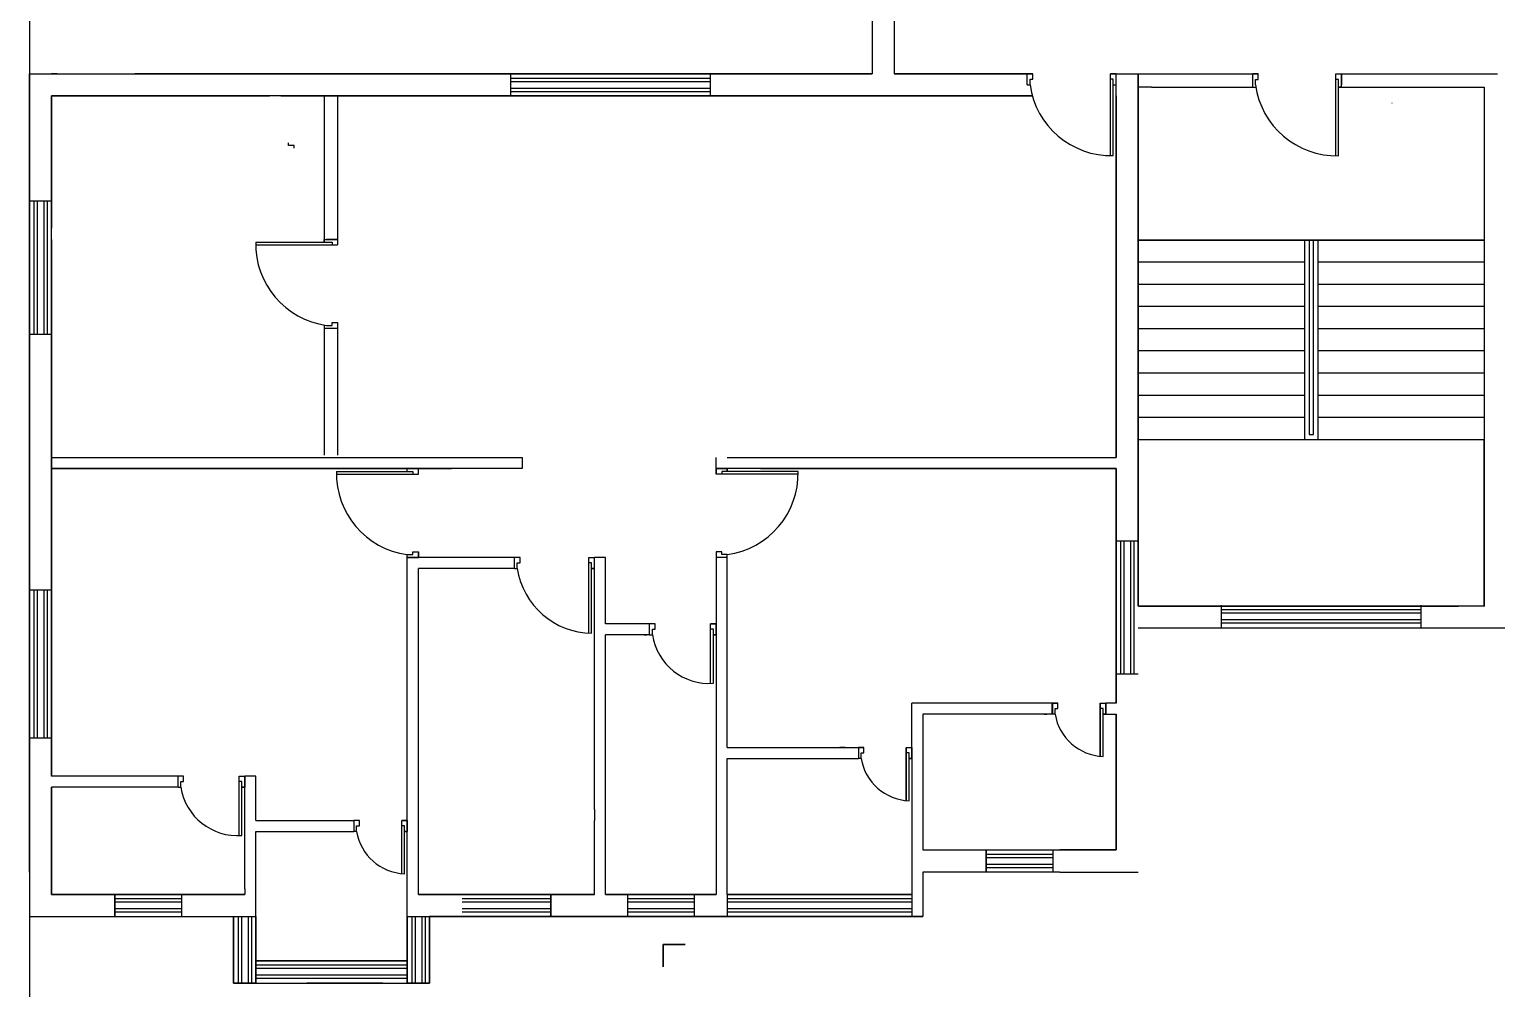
# Model space of a CAD drawing. Header units: inches. Extents: x 7 to 8291, y 3 to 1714.
# Drawn here: x 7 to 669, y 518 to 950 of the extents above; entities that cross this region are included whole.
import ezdxf

# ---------------------------------------------------------------- set-up
doc = ezdxf.new("R2010")
doc.units = ezdxf.units.IN
doc.header["$MEASUREMENT"] = 0
doc.layers.add('doors', color=6, linetype='Continuous')
doc.layers.add('windows', color=40, linetype='Continuous')

msp = doc.modelspace()

# ---------------------------------------------------------------- linework, layer by layer
for p, q in [((7.076, 1074.126), (7.076, 930.126)), ((387.076, 1064.126), (387.076, 930.126)), ((397.076, 1064.126), (397.076, 930.126)), ((7.076, 930.126), (7.076, 570.144)), ((7.076, 930.126), (7.076, 570.144)), ((7.076, 930.126), (7.076, 570.144)), ((19.576, 930.126), (17.076, 930.126)), ((19.576, 930.126), (17.076, 930.126)), ((19.576, 930.126), (17.076, 930.126)), ((19.576, 930.126), (17.076, 930.126)), ((19.576, 930.126), (17.076, 930.126)), ((19.576, 930.126), (17.076, 930.126)), ((19.576, 930.126), (17.076, 930.126)), ((19.576, 930.126), (17.076, 930.126)), ((19.576, 930.126), (17.076, 930.126)), ((19.576, 930.126), (17.076, 930.126)), ((387.076, 930.126), (54.596, 930.126)), ((387.076, 930.126), (54.596, 930.126)), ((387.076, 930.126), (54.596, 930.126)), ((387.076, 930.126), (54.596, 930.126)), ((387.076, 930.126), (54.596, 930.126)), ((397.076, 930.126), (459.556, 930.126)), ((459.556, 930.126), (397.076, 930.126)), ((459.556, 930.126), (397.076, 930.126)), ((397.076, 930.126), (459.556, 930.126)), ((459.556, 930.126), (397.076, 930.126)), ((459.556, 930.126), (397.076, 930.126)), ((397.076, 930.126), (459.556, 930.126)), ((459.556, 930.126), (397.076, 930.126)), ((497.076, 930.126), (494.576, 930.126)), ((497.076, 930.126), (494.576, 930.126)), ((497.076, 930.126), (507.076, 930.126)), ((497.076, 930.126), (507.076, 930.126)), ((497.076, 920.144), (497.076, 930.126)), ((497.076, 930.126), (507.076, 930.126)), ((507.076, 930.126), (507.076, 924.126)), ((507.076, 924.126), (507.076, 930.126)), ((507.076, 930.126), (507.076, 924.126)), ((561.161, 930.086), (561.161, 930.15)), ((596.181, 930.086), (598.681, 930.086)), ((596.181, 930.086), (598.681, 930.086)), ((598.681, 930.086), (598.681, 925.086)), ((598.681, 930.086), (669.076, 930.086)), ((7.076, 920.126), (7.076, 920.144)), ((7.076, 920.126), (7.076, 920.144)), ((17.076, 860.441), (17.076, 920.144)), ((17.076, 744.821), (17.076, 920.126)), ((55.846, 920.126), (17.076, 920.126)), ((115.43, 920.126), (54.8, 920.126)), ((89.076, 920.144), (54.805, 920.144)), ((115.43, 920.126), (55.846, 920.126)), ((120.43, 920.144), (115.43, 920.126)), ((459.347, 920.144), (120.43, 920.144)), ((459.352, 920.126), (120.43, 920.126)), ((140.068, 920.126), (140.068, 855.441)), ((140.068, 920.126), (146.068, 920.126)), ((146.068, 920.126), (146.068, 855.441)), ((146.068, 920.126), (146.068, 855.441)), ((344.125, 920.126), (344.125, 920.144)), ((459.352, 920.126), (344.125, 920.126)), ((374.125, 920.126), (374.125, 920.144)), ((404.125, 920.126), (404.125, 920.144)), ((434.125, 920.126), (434.125, 920.144)), ((497.076, 757.087), (497.076, 920.144)), ((497.076, 757.087), (497.076, 920.144)), ((507.076, 855.126), (507.076, 924.126)), ((507.076, 924.126), (507.076, 810.126)), ((507.076, 924.126), (507.076, 810.126)), ((507.076, 855.126), (507.076, 924.126)), ((507.076, 924.126), (507.076, 810.126)), ((513.076, 924.126), (507.076, 924.126)), ((598.681, 924.078), (597.431, 924.078)), ((507.076, 918.126), (507.076, 810.126)), ((507.076, 855.126), (507.076, 918.126)), ((507.076, 918.126), (507.076, 810.126)), ((663.076, 861.126), (663.076, 855.126)), ((17.076, 757.087), (17.076, 855.441)), ((588.076, 855.126), (582.076, 855.126)), ((582.076, 855.126), (582.076, 765.126)), ((582.076, 855.126), (584.076, 855.126)), ((588.076, 855.126), (582.076, 855.126)), ((582.076, 855.126), (584.076, 855.126)), ((584.076, 855.126), (584.076, 767.427)), ((586.076, 767.427), (586.076, 855.126)), ((663.076, 855.126), (588.076, 855.126)), ((588.076, 855.126), (588.076, 765.126)), ((663.076, 855.126), (588.076, 855.126)), ((582.076, 845.126), (507.076, 845.126)), ((663.076, 845.126), (588.076, 845.126)), ((582.076, 835.126), (507.076, 835.126)), ((663.076, 835.126), (588.076, 835.126)), ((582.076, 825.126), (507.076, 825.126)), ((663.076, 825.126), (588.076, 825.126)), ((140.068, 816.823), (140.068, 758.087)), ((146.068, 817.921), (146.068, 758.087)), ((582.076, 815.126), (507.076, 815.126)), ((663.076, 815.126), (588.076, 815.126)), ((582.076, 805.126), (507.076, 805.126)), ((663.076, 805.126), (588.076, 805.126)), ((582.076, 795.126), (507.076, 795.126)), ((663.076, 795.126), (588.076, 795.126)), ((507.076, 785.126), (582.076, 785.126)), ((588.076, 785.126), (663.076, 785.126)), ((582.076, 775.126), (507.076, 775.126)), ((663.076, 775.126), (588.076, 775.126)), ((663.076, 765.126), (507.076, 765.126)), ((584.076, 767.427), (586.076, 767.427)), ((663.076, 690.126), (663.076, 765.126)), ((17.076, 758.087), (17.076, 752.087)), ((17.076, 757.087), (229.274, 757.087)), ((229.274, 757.087), (229.274, 752.087)), ((229.274, 754.587), (229.274, 754.587)), ((316.771, 752.087), (316.771, 757.087)), ((321.771, 757.087), (497.076, 757.087)), ((17.076, 752.087), (197.381, 752.087)), ((17.076, 613.496), (17.076, 752.087)), ((17.076, 613.496), (17.076, 752.087)), ((177.475, 752.087), (17.076, 752.087)), ((177.475, 752.087), (182.475, 752.087)), ((229.274, 752.087), (182.475, 752.087)), ((316.771, 752.087), (321.771, 752.087)), ((404.984, 752.087), (321.771, 752.087)), ((336.677, 752.087), (497.076, 752.087)), ((409.984, 752.087), (404.984, 752.087)), ((497.076, 752.087), (409.984, 752.087)), ((497.076, 646.41), (497.076, 752.087)), ((182.475, 712.072), (177.475, 712.072)), ((225.843, 712.072), (182.475, 712.072)), ((225.843, 712.072), (182.475, 712.072)), ((225.843, 707.072), (225.843, 712.072)), ((261.863, 682.138), (261.863, 712.072)), ((266.863, 712.072), (261.863, 712.072)), ((266.863, 712.072), (261.863, 712.072)), ((261.863, 707.072), (261.863, 712.072)), ((266.863, 682.138), (266.863, 712.072)), ((266.863, 682.138), (266.863, 712.072)), ((316.771, 712.067), (316.771, 682.138)), ((316.771, 712.067), (316.771, 682.138)), ((321.771, 712.067), (316.771, 712.067)), ((321.771, 626.41), (321.771, 712.067)), ((321.771, 626.41), (321.771, 712.067)), ((225.843, 707.072), (182.475, 707.072)), ((225.843, 707.072), (182.475, 707.072)), ((663.397, 690.126), (507.101, 690.126)), ((507.397, 690.126), (651.397, 690.126)), ((663.397, 690.126), (613.397, 690.126)), ((663.397, 690.126), (613.397, 690.126)), ((261.863, 598.382), (261.863, 682.138)), ((261.863, 598.382), (261.863, 682.138)), ((286.751, 682.138), (266.863, 682.138)), ((286.751, 682.138), (266.863, 682.138)), ((286.77, 682.138), (284.27, 682.138)), ((286.77, 682.138), (284.27, 682.138)), ((286.751, 677.138), (286.751, 682.138)), ((316.771, 677.138), (316.771, 682.138)), ((266.863, 560.144), (266.863, 677.138)), ((286.751, 677.138), (266.863, 677.138)), ((266.863, 560.144), (266.863, 677.138)), ((284.27, 677.138), (285.52, 677.138)), ((284.27, 677.138), (285.52, 677.138)), ((316.771, 677.138), (316.771, 626.41)), ((316.771, 677.138), (316.771, 626.41)), ((634.635, 680.512), (634.635, 680.529)), ((664.635, 680.512), (664.635, 680.529)), ((468.306, 646.41), (404.984, 646.41)), ((404.984, 626.41), (404.984, 646.41)), ((468.306, 646.41), (409.984, 646.41)), ((467.075, 646.41), (464.575, 646.41)), ((468.306, 641.41), (468.306, 646.41)), ((497.076, 646.41), (492.393, 646.41)), ((492.393, 641.41), (492.393, 646.41)), ((409.984, 641.41), (409.984, 580.144)), ((468.306, 641.41), (409.984, 641.41)), ((464.575, 641.41), (465.825, 641.41)), ((492.393, 641.41), (497.076, 641.41)), ((497.076, 580.144), (497.076, 641.41)), ((316.771, 626.41), (316.771, 560.144)), ((321.771, 626.41), (380.897, 626.41)), ((374.982, 626.41), (372.482, 626.41)), ((380.897, 626.41), (380.897, 621.41)), ((404.984, 621.41), (404.984, 626.41)), ((321.771, 560.144), (321.771, 621.41)), ((321.771, 621.41), (380.897, 621.41)), ((372.482, 621.41), (373.732, 621.41)), ((404.984, 621.41), (404.984, 560.144)), ((74.148, 613.496), (17.076, 613.496)), ((74.148, 608.496), (74.148, 613.496)), ((109.168, 613.496), (104.168, 613.496)), ((104.168, 608.496), (104.168, 613.496)), ((109.168, 593.496), (109.168, 613.496)), ((17.076, 560.144), (17.076, 608.496)), ((74.148, 608.496), (17.076, 608.496)), ((17.076, 560.144), (17.076, 608.496)), ((261.863, 598.382), (261.863, 593.382)), ((261.863, 598.382), (261.863, 593.382)), ((109.168, 593.496), (153.388, 593.496)), ((153.388, 593.496), (153.388, 588.496)), ((261.863, 560.144), (261.863, 593.382)), ((109.168, 588.496), (153.388, 588.496)), ((409.984, 580.144), (497.076, 580.144)), ((497.076, 580.144), (471.709, 580.144)), ((7.076, 570.144), (7.076, 68.241)), ((437.375, 570.144), (409.984, 570.144)), ((409.984, 570.144), (409.984, 550.144)), ((471.709, 570.144), (437.375, 570.144)), ((471.709, 570.144), (507.076, 570.144)), ((104.168, 562.644), (104.168, 560.144)), ((177.475, 550.144), (177.475, 562.644)), ((17.076, 560.144), (104.168, 560.144)), ((109.168, 550.144), (109.168, 560.144)), ((182.475, 560.144), (261.863, 560.144)), ((266.863, 560.144), (316.771, 560.144)), ((404.984, 560.144), (321.771, 560.144)), ((7.076, 550.144), (99.168, 550.144)), ((7.076, 550.144), (99.168, 550.144)), ((99.168, 550.144), (99.168, 520.144)), ((109.168, 550.144), (109.168, 530.144)), ((177.475, 550.144), (177.475, 530.144)), ((177.475, 550.144), (177.475, 520.144)), ((187.475, 550.144), (187.475, 530.144)), ((187.475, 550.144), (187.475, 530.144)), ((404.984, 550.144), (409.984, 550.144)), ((302.816, 537.465), (292.816, 537.465)), ((187.475, 530.144), (187.475, 520.144)), ((99.168, 520.144), (109.168, 520.144)), ((177.475, 520.144), (187.475, 520.144)), ((177.475, 520.144), (187.475, 520.144))]:
    msp.add_line(p, q)
at = {"color": 215, "true_color": 0xa953a0}
for p, q in [((457.056, 925.126), (457.056, 930.126)), ((459.556, 930.126), (457.056, 930.126)), ((458.306, 925.126), (458.306, 927.626)), ((458.306, 927.626), (459.556, 927.626)), ((459.556, 927.626), (459.556, 930.126)), ((494.576, 893.202), (494.576, 930.126)), ((494.576, 930.126), (497.076, 930.126)), ((495.826, 927.626), (494.576, 927.626)), ((495.826, 893.18), (495.826, 927.626)), ((497.076, 925.126), (497.076, 930.126)), ((497.076, 925.126), (497.076, 930.126)), ((558.661, 924.078), (558.661, 930.086)), ((561.161, 930.086), (558.661, 930.086)), ((559.911, 925.086), (559.911, 927.586)), ((559.911, 927.586), (561.161, 927.586)), ((561.161, 927.586), (561.161, 930.086)), ((596.181, 901.335), (596.181, 930.086)), ((596.181, 893.162), (596.181, 930.086)), ((596.181, 930.086), (598.681, 930.086)), ((597.431, 927.586), (596.181, 927.586)), ((597.431, 927.586), (596.181, 927.586)), ((597.431, 901.371), (597.431, 927.586)), ((597.431, 893.139), (597.431, 927.586)), ((598.681, 924.078), (598.681, 930.086)), ((457.056, 925.126), (458.306, 925.126)), ((558.661, 924.08), (560.065, 924.078)), ((598.681, 924.085), (597.431, 924.085))]:
    msp.add_line(p, q, dxfattribs=at)
at = {"color": 31, "true_color": 0xfecc66}
for p, q in [((544.635, 680.512), (544.635, 690.512)), ((634.635, 680.512), (634.635, 690.512))]:
    msp.add_line(p, q, dxfattribs=at)
for points in [[(7.076, 570.144), (7.076, 930.126), (387.076, 930.126)], [(7.076, 570.144), (7.076, 930.126), (19.576, 930.126)], [(7.076, 570.144), (7.076, 930.126), (387.076, 930.126)], [(7.076, 570.144), (7.076, 930.126), (19.576, 930.126)], [(7.076, 570.144), (7.076, 930.126), (387.076, 930.126)], [(7.076, 570.144), (7.076, 930.126), (19.576, 930.126)], [(54.596, 930.126), (387.076, 930.126)], [(54.596, 930.126), (387.076, 930.126)], [(54.596, 930.126), (387.076, 930.126)], [(54.596, 930.126), (387.076, 930.126)], [(54.596, 930.126), (387.076, 930.126)], [(397.076, 930.126), (459.556, 930.126)], [(397.076, 930.126), (459.556, 930.126)], [(397.076, 930.126), (459.556, 930.126)], [(397.076, 930.126), (459.556, 930.126)], [(397.076, 930.126), (459.556, 930.126)], [(397.076, 930.126), (459.556, 930.126)], [(397.076, 930.126), (459.556, 930.126)], [(397.076, 930.126), (459.556, 930.126)], [(397.076, 930.126), (459.556, 930.126)], [(397.076, 930.126), (459.556, 930.126)], [(494.576, 930.126), (507.076, 930.126)], [(494.576, 930.126), (507.076, 930.126)], [(494.576, 930.126), (507.076, 930.126), (507.076, 924.126)], [(494.576, 930.126), (507.076, 930.126), (507.076, 924.126)], [(507.076, 930.126), (561.161, 930.126)], [(507.076, 930.126), (507.076, 924.126)], [(507.076, 930.126), (507.076, 924.126)], [(17.076, 920.144), (17.076, 860.441)], [(17.076, 860.441), (17.076, 920.126), (115.43, 920.126)], [(17.076, 860.441), (17.076, 920.126)], [(54.8, 920.126), (115.43, 920.126)], [(89.076, 920.144), (54.805, 920.144)], [(459.347, 920.144), (120.43, 920.144)], [(120.43, 920.126), (459.352, 920.126)], [(120.43, 920.126), (459.352, 920.126)], [(497.076, 757.087), (497.076, 920.144)], [(497.076, 920.126), (497.076, 757.087)], [(497.076, 920.126), (497.076, 757.087)], [(507.076, 924.126), (507.076, 690.126)], [(507.076, 924.126), (507.076, 690.126)], [(507.076, 924.126), (507.076, 690.126)], [(507.076, 924.126), (507.076, 690.126)], [(507.076, 924.126), (507.076, 690.126)], [(507.076, 924.126), (507.076, 690.126)], [(663.076, 855.126), (507.076, 855.126), (507.076, 924.126)], [(513.076, 924.126), (560.057, 924.126)], [(597.431, 924.126), (663.076, 924.126), (663.076, 861.126)], [(497.076, 757.087), (497.076, 865.126)], [(17.076, 757.087), (17.076, 855.441)], [(17.076, 855.441), (17.076, 757.087)], [(17.076, 757.087), (17.076, 855.441)], [(17.076, 752.087), (17.076, 613.496)], [(17.076, 613.496), (17.076, 752.087)], [(17.076, 752.087), (17.076, 613.496)], [(497.076, 646.41), (497.076, 752.087)], [(497.076, 752.087), (497.076, 646.41)], [(497.076, 646.41), (497.076, 752.087)], [(177.475, 613.496), (177.475, 712.072)], [(177.475, 613.496), (177.475, 712.072)], [(182.475, 598.382), (182.475, 707.072)], [(182.475, 598.382), (182.475, 707.072)], [(7.076, 680.126), (7.076, 550.144), (99.168, 550.144)], [(7.076, 680.126), (7.076, 550.144), (99.168, 550.144)], [(673.397, 680.126), (507.076, 680.126)], [(497.076, 580.144), (497.076, 641.41)], [(497.076, 641.41), (497.076, 580.144)], [(497.076, 580.144), (497.076, 641.41)], [(104.168, 562.644), (104.168, 613.496)], [(177.475, 562.644), (177.475, 613.496)], [(17.076, 608.496), (17.076, 560.144), (104.168, 560.144)], [(104.168, 560.144), (17.076, 560.144), (17.076, 608.496)], [(17.076, 608.496), (17.076, 560.144), (104.168, 560.144)], [(17.076, 608.496), (17.076, 560.144), (104.168, 560.144)], [(17.076, 608.496), (17.076, 560.144), (104.168, 560.144)], [(182.475, 560.144), (182.475, 598.382)], [(109.168, 560.144), (109.168, 588.496)], [(182.475, 560.144), (261.863, 560.144)], [(261.863, 560.144), (182.475, 560.144)], [(182.475, 560.144), (261.863, 560.144)], [(266.863, 560.144), (316.771, 560.144)], [(316.771, 560.144), (266.863, 560.144)], [(266.863, 560.144), (316.771, 560.144)], [(409.984, 550.144), (187.475, 550.144)], [(187.475, 550.144), (409.984, 550.144)], [(187.475, 550.144), (409.984, 550.144)], [(187.475, 550.144), (409.984, 550.144)], [(187.475, 550.144), (404.984, 550.144)], [(187.475, 550.144), (404.984, 550.144)], [(187.475, 550.144), (404.984, 550.144)], [(187.475, 550.144), (404.984, 550.144)]]:
    msp.add_lwpolyline(points)
at = {"color": 215, "true_color": 0xa953a0}
msp.add_lwpolyline([(495.826, 925.126), (497.076, 925.126)], dxfattribs=at)
msp.add_lwpolyline([(507.076, 855.126), (663.076, 855.126), (663.076, 690.126), (507.076, 690.126)], close=True)
at = {"color": 31, "true_color": 0xfecc66}
for points in [[(544.635, 688.512), (634.635, 688.512)], [(544.635, 687.012), (634.635, 687.012)], [(544.635, 684.012), (634.635, 684.012)], [(544.635, 682.512), (634.635, 682.512)]]:
    msp.add_lwpolyline(points, dxfattribs=at)
msp.add_arc((53.076, 920.144), 36, 359.972144, 0)
at = {"color": 215, "true_color": 0xa953a0}
for centre in [(494.976, 930.188), (596.581, 930.147)]:
    msp.add_arc(centre, 37.018, 187.858904, 271.314978, dxfattribs=at)
at = {"layer": 'doors', "color": 215, "true_color": 0xa953a0}
for p, q in [((123.908, 897.769), (123.908, 899.019)), ((126.408, 897.769), (123.908, 897.769)), ((126.408, 896.519), (126.408, 897.769)), ((109.122, 854.191), (143.568, 854.191)), ((117.353, 854.191), (143.568, 854.191)), ((140.052, 854.191), (140.052, 855.441)), ((140.052, 855.441), (140.052, 854.191)), ((140.052, 855.441), (146.068, 855.441)), ((141.068, 855.441), (146.068, 855.441)), ((146.068, 855.441), (141.068, 855.441)), ((143.568, 854.191), (143.568, 852.941)), ((143.568, 854.191), (143.568, 852.941)), ((146.068, 855.441), (146.068, 852.941)), ((109.144, 852.941), (146.068, 852.941)), ((117.317, 852.941), (146.068, 852.941)), ((140.068, 815.421), (146.068, 815.421)), ((140.106, 815.421), (140.106, 816.671)), ((141.068, 816.671), (143.568, 816.671)), ((143.568, 817.921), (146.068, 817.921)), ((143.568, 816.671), (143.568, 817.921)), ((146.068, 817.921), (146.068, 815.421)), ((145.528, 750.842), (179.975, 750.842)), ((145.55, 749.592), (182.475, 749.592)), ((153.723, 749.592), (182.475, 749.592)), ((153.76, 750.842), (179.975, 750.842)), ((177.475, 752.092), (182.475, 752.092)), ((179.975, 750.842), (179.975, 749.592)), ((179.975, 750.842), (179.975, 749.592)), ((182.475, 749.592), (182.475, 752.092)), ((316.771, 749.587), (316.771, 752.087)), ((321.771, 752.087), (316.771, 752.087)), ((345.522, 749.587), (316.771, 749.587)), ((353.695, 749.587), (316.771, 749.587)), ((345.486, 750.837), (319.271, 750.837)), ((319.271, 750.837), (319.271, 749.587)), ((353.717, 750.837), (319.271, 750.837)), ((319.271, 750.837), (319.271, 749.587)), ((179.975, 714.572), (182.475, 714.572)), ((179.975, 713.322), (179.975, 714.572)), ((179.975, 714.572), (182.475, 714.572)), ((179.975, 713.322), (179.975, 714.572)), ((182.475, 714.572), (182.475, 712.072)), ((182.475, 714.572), (182.475, 712.072)), ((319.271, 714.567), (316.771, 714.567)), ((316.771, 714.567), (316.771, 712.067)), ((319.271, 714.567), (316.771, 714.567)), ((316.771, 714.567), (316.771, 712.067)), ((319.271, 713.317), (319.271, 714.567)), ((319.271, 713.317), (319.271, 714.567)), ((177.475, 713.322), (179.975, 713.322)), ((177.475, 712.072), (177.475, 713.322)), ((177.475, 713.322), (179.975, 713.322)), ((177.475, 712.072), (177.475, 713.322)), ((177.475, 712.072), (182.475, 712.072)), ((177.475, 712.072), (182.475, 712.072)), ((225.843, 707.072), (225.843, 712.072)), ((228.343, 712.072), (225.843, 712.072)), ((225.843, 707.072), (225.843, 712.072)), ((228.343, 712.072), (225.843, 712.072)), ((227.093, 707.072), (227.093, 709.572)), ((227.093, 707.072), (227.093, 709.572)), ((227.093, 709.572), (228.343, 709.572)), ((227.093, 707.072), (227.093, 709.572)), ((227.093, 707.072), (227.093, 709.572)), ((227.093, 709.572), (228.343, 709.572)), ((228.343, 709.572), (228.343, 712.072)), ((228.343, 709.572), (228.343, 712.072)), ((228.343, 709.572), (228.343, 712.072)), ((228.343, 709.572), (228.343, 712.072)), ((259.363, 677.945), (259.363, 712.072)), ((259.363, 712.072), (261.863, 712.072)), ((259.363, 677.945), (259.363, 712.072)), ((259.363, 712.072), (261.863, 712.072)), ((260.613, 709.572), (259.363, 709.572)), ((260.613, 709.572), (259.363, 709.572)), ((260.613, 677.909), (260.613, 709.572)), ((260.613, 677.909), (260.613, 709.572)), ((261.863, 707.072), (261.863, 712.072)), ((261.863, 707.072), (261.863, 712.072)), ((321.771, 712.067), (316.771, 712.067)), ((321.771, 712.067), (316.771, 712.067)), ((321.771, 713.317), (319.271, 713.317)), ((321.771, 713.317), (319.271, 713.317)), ((321.771, 712.067), (321.771, 713.317)), ((321.771, 712.067), (321.771, 713.317)), ((225.843, 707.072), (227.093, 707.072)), ((225.843, 707.072), (227.093, 707.072)), ((286.751, 677.138), (286.751, 682.138)), ((289.251, 682.138), (286.751, 682.138)), ((286.751, 677.138), (286.751, 682.138)), ((289.251, 679.638), (289.251, 682.138)), ((289.251, 679.638), (289.251, 682.138)), ((289.251, 679.638), (289.251, 682.138)), ((289.251, 679.638), (289.251, 682.138)), ((314.271, 655.261), (314.271, 682.138)), ((314.271, 682.138), (316.771, 682.138)), ((314.271, 655.261), (314.271, 682.138)), ((314.271, 682.138), (316.771, 682.138)), ((316.771, 677.138), (316.771, 682.138)), ((316.771, 677.138), (316.771, 682.138)), ((286.751, 677.138), (288.001, 677.138)), ((288.001, 677.138), (288.001, 679.638)), ((288.001, 677.138), (288.001, 679.638)), ((288.001, 679.638), (289.251, 679.638)), ((288.001, 677.138), (288.001, 679.638)), ((288.001, 677.138), (288.001, 679.638)), ((288.001, 679.638), (289.251, 679.638)), ((315.521, 679.638), (314.271, 679.638)), ((315.521, 679.638), (314.271, 679.638)), ((315.521, 679.638), (314.271, 679.638)), ((315.521, 679.638), (314.271, 679.638)), ((315.521, 679.638), (314.271, 679.638)), ((315.521, 679.638), (314.271, 679.638)), ((315.521, 655.326), (315.521, 679.638)), ((315.521, 655.326), (315.521, 679.638)), ((470.839, 646.41), (468.339, 646.41)), ((468.339, 646.41), (468.339, 641.41)), ((469.589, 641.41), (469.589, 643.91)), ((469.589, 643.91), (470.839, 643.91)), ((470.839, 643.91), (470.839, 646.41)), ((489.926, 646.41), (492.426, 646.41)), ((489.926, 643.91), (489.926, 646.41)), ((489.926, 646.41), (489.926, 622.436)), ((491.176, 643.91), (489.926, 643.91)), ((491.176, 641.41), (491.176, 643.91)), ((492.426, 646.41), (492.426, 641.41)), ((469.589, 641.41), (468.339, 641.41)), ((492.426, 641.41), (491.176, 641.41)), ((491.176, 622.355), (491.176, 641.41)), ((383.397, 626.41), (380.897, 626.41)), ((380.897, 626.41), (380.897, 621.41)), ((382.147, 621.41), (382.147, 623.91)), ((382.147, 623.91), (383.397, 623.91)), ((383.397, 623.91), (383.397, 626.41)), ((402.484, 626.41), (404.984, 626.41)), ((402.484, 623.91), (402.484, 626.41)), ((402.484, 626.41), (402.484, 602.436)), ((403.734, 623.91), (402.484, 623.91)), ((403.734, 621.41), (403.734, 623.91)), ((404.984, 626.41), (404.984, 621.41)), ((489.926, 622.436), (491.176, 622.355)), ((382.147, 621.41), (380.897, 621.41)), ((404.984, 621.41), (403.734, 621.41)), ((403.734, 602.355), (403.734, 621.41)), ((74.148, 608.501), (74.148, 613.501)), ((76.648, 613.501), (74.148, 613.501)), ((75.398, 608.501), (75.398, 611.001)), ((75.398, 608.501), (75.398, 611.001)), ((75.398, 611.001), (76.648, 611.001)), ((76.648, 611.001), (76.648, 613.501)), ((76.648, 611.001), (76.648, 613.501)), ((101.668, 589.544), (101.668, 613.501)), ((101.668, 586.624), (101.668, 613.501)), ((101.668, 613.501), (104.168, 613.501)), ((102.918, 611.001), (101.668, 611.001)), ((102.918, 611.001), (101.668, 611.001)), ((102.918, 589.446), (102.918, 611.001)), ((102.918, 586.689), (102.918, 611.001)), ((104.168, 613.501), (104.168, 608.501)), ((104.168, 608.501), (104.168, 613.501)), ((74.148, 608.501), (75.398, 608.501)), ((104.168, 608.501), (102.918, 608.501)), ((102.918, 608.501), (104.168, 608.501)), ((402.484, 602.436), (403.734, 602.355)), ((155.888, 593.501), (153.388, 593.501)), ((155.888, 593.501), (153.388, 593.501)), ((153.388, 593.501), (153.388, 588.501)), ((154.638, 588.501), (154.638, 591.001)), ((154.638, 591.001), (155.888, 591.001)), ((155.888, 591.001), (155.888, 593.501)), ((177.475, 593.501), (174.975, 593.501)), ((174.975, 569.527), (174.975, 593.501)), ((174.975, 593.501), (177.475, 593.501)), ((177.475, 593.501), (174.975, 593.501)), ((174.975, 569.544), (174.975, 593.501)), ((176.225, 591.001), (174.975, 591.001)), ((176.225, 591.001), (174.975, 591.001)), ((176.225, 569.446), (176.225, 591.001)), ((176.225, 569.446), (176.225, 591.001)), ((154.638, 588.501), (153.388, 588.501)), ((176.225, 588.501), (177.475, 588.501))]:
    msp.add_line(p, q, dxfattribs=at)
at = {"layer": 'doors'}
for p, q in [((182.475, 752.092), (177.475, 752.092)), ((182.475, 749.592), (182.475, 752.092)), ((316.771, 752.087), (316.771, 749.587)), ((316.771, 749.587), (316.771, 752.087)), ((316.771, 752.087), (321.771, 752.087)), ((321.771, 750.837), (321.771, 752.087)), ((321.771, 752.087), (321.771, 750.837)), ((261.863, 707.072), (260.613, 707.072)), ((261.863, 707.072), (260.613, 707.072)), ((316.771, 682.138), (314.271, 682.138)), ((314.271, 658.164), (314.271, 682.138)), ((314.271, 682.138), (316.771, 682.138)), ((316.771, 682.138), (314.271, 682.138)), ((314.271, 658.181), (314.271, 682.138)), ((316.771, 682.138), (314.271, 682.138)), ((314.271, 658.164), (314.271, 682.138)), ((314.271, 682.138), (316.771, 682.138)), ((316.771, 682.138), (314.271, 682.138)), ((314.271, 658.181), (314.271, 682.138)), ((316.771, 682.138), (316.771, 677.138)), ((316.771, 682.138), (316.771, 677.138)), ((316.771, 682.138), (316.771, 677.138)), ((316.771, 682.138), (316.771, 677.138)), ((315.521, 658.083), (315.521, 679.638)), ((315.521, 658.083), (315.521, 679.638)), ((315.521, 658.083), (315.521, 679.638)), ((315.521, 658.083), (315.521, 679.638)), ((316.771, 677.138), (315.521, 677.138)), ((316.771, 677.138), (315.521, 677.138)), ((315.521, 677.138), (316.771, 677.138)), ((316.771, 677.138), (315.521, 677.138)), ((316.771, 677.138), (315.521, 677.138)), ((315.521, 677.138), (316.771, 677.138)), ((468.339, 646.41), (470.839, 646.41)), ((489.926, 622.436), (489.926, 646.41)), ((489.926, 622.453), (489.926, 646.41)), ((491.176, 643.91), (489.926, 643.91)), ((491.176, 643.91), (489.926, 643.91)), ((491.176, 622.355), (491.176, 643.91)), ((491.176, 622.355), (491.176, 643.91)), ((492.426, 646.41), (492.426, 641.41)), ((492.426, 646.41), (492.426, 641.41)), ((492.426, 641.41), (491.176, 641.41)), ((492.426, 641.41), (491.176, 641.41)), ((491.176, 641.41), (492.426, 641.41)), ((380.897, 626.41), (383.397, 626.41)), ((402.484, 602.436), (402.484, 626.41)), ((402.484, 602.453), (402.484, 626.41)), ((403.734, 623.91), (402.484, 623.91)), ((403.734, 623.91), (402.484, 623.91)), ((403.734, 602.355), (403.734, 623.91)), ((403.734, 602.355), (403.734, 623.91)), ((404.984, 626.41), (404.984, 621.41)), ((404.984, 626.41), (404.984, 621.41)), ((404.984, 621.41), (403.734, 621.41)), ((404.984, 621.41), (403.734, 621.41)), ((403.734, 621.41), (404.984, 621.41)), ((177.475, 593.501), (177.475, 588.501)), ((177.475, 593.501), (177.475, 588.501)), ((177.475, 588.501), (176.225, 588.501)), ((177.475, 588.501), (176.225, 588.501))]:
    msp.add_line(p, q, dxfattribs=at)
at = {"layer": 'doors', "color": 215, "true_color": 0xa953a0}
for points in [[(140.052, 854.191), (140.052, 855.441)], [(177.475, 750.842), (177.475, 752.092)], [(177.475, 750.842), (177.475, 752.092)], [(321.771, 750.837), (321.771, 752.087)], [(182.475, 712.072), (182.475, 714.017)], [(182.475, 712.072), (182.475, 714.017)], [(260.613, 707.072), (261.863, 707.072)], [(260.613, 707.072), (261.863, 707.072)], [(315.521, 677.138), (316.771, 677.138)], [(315.521, 677.138), (316.771, 677.138)], [(102.918, 608.501), (104.168, 608.501)]]:
    msp.add_lwpolyline(points, dxfattribs=at)
at = {"layer": 'doors'}
msp.add_lwpolyline([(182.475, 749.592), (182.475, 752.092)], dxfattribs=at)
at = {"layer": 'doors', "color": 215, "true_color": 0xa953a0}
for centre, radius, start, end in [((146.13, 853.341), 37.018, 178.685022, 262.141096), ((182.536, 749.992), 37.018, 178.685022, 262.141096), ((316.709, 749.987), 37.018, 277.858904, 1.314978), ((260.967, 712.162), 34.254, 188.544757, 269.407151), ((260.967, 712.162), 34.254, 188.544757, 269.407151), ((313.545, 681.099), 25.849, 188.815585, 274.384909), ((313.545, 681.099), 25.849, 188.815585, 274.384909), ((492.023, 645.07), 22.73, 189.265473, 267.865723), ((404.58, 625.07), 22.73, 189.265473, 267.865723), ((100.942, 612.462), 25.849, 188.815585, 274.384909), ((177.071, 592.161), 22.73, 189.265473, 267.865723)]:
    msp.add_arc(centre, radius, start, end, dxfattribs=at)
at = {"layer": 'windows', "color": 31, "true_color": 0xfecc66}
for p, q in [((224.125, 920.126), (224.125, 930.126)), ((314.125, 920.126), (314.125, 930.126)), ((17.076, 872.605), (7.076, 872.605)), ((17.076, 812.605), (7.076, 812.605)), ((17.076, 697.336), (7.076, 697.336)), ((17.076, 630.614), (7.076, 630.614)), ((438.562, 570.144), (438.562, 580.144)), ((468.562, 580.144), (468.562, 570.144)), ((45.668, 550.149), (45.668, 560.149)), ((75.668, 560.149), (75.668, 550.149)), ((242.168, 560.144), (242.168, 550.144)), ((276.858, 550.144), (276.858, 560.144)), ((306.858, 560.144), (306.858, 550.144)), ((321.771, 560.144), (321.771, 550.144)), ((404.984, 560.144), (404.984, 550.144)), ((99.168, 550.149), (109.168, 550.149)), ((177.475, 550.149), (187.475, 550.149)), ((292.816, 537.465), (292.816, 527.465)), ((292.816, 537.465), (302.816, 537.465)), ((109.168, 520.149), (109.168, 530.149)), ((177.475, 530.149), (177.475, 520.149)), ((187.475, 520.149), (187.475, 530.149)), ((109.168, 520.149), (99.168, 520.149)), ((187.475, 520.149), (177.475, 520.149))]:
    msp.add_line(p, q, dxfattribs=at)
at = {"layer": 'windows'}
for p, q in [((314.125, 920.126), (314.125, 920.144)), ((621.424, 916.935), (621.424, 916.917)), ((497.076, 719.587), (507.076, 719.587)), ((497.076, 719.587), (507.076, 719.587)), ((497.076, 659.587), (507.076, 659.587)), ((497.076, 659.587), (507.076, 659.587)), ((438.562, 580.144), (438.562, 570.144)), ((471.742, 570.144), (437.408, 570.144)), ((45.668, 560.149), (45.668, 550.149)), ((242.168, 550.144), (242.168, 560.144)), ((276.858, 550.144), (276.858, 560.144)), ((321.771, 560.144), (404.984, 560.144)), ((99.168, 520.149), (99.168, 550.149)), ((99.168, 550.149), (109.168, 550.149)), ((109.168, 520.149), (109.168, 550.149)), ((109.168, 520.149), (109.168, 550.149)), ((177.475, 520.149), (177.475, 550.149)), ((177.475, 550.149), (187.475, 550.149)), ((187.475, 520.149), (187.475, 550.149)), ((187.475, 520.149), (187.475, 550.149)), ((250.955, 550.144), (216.62, 550.144)), ((378.537, 550.144), (344.202, 550.144)), ((109.168, 539.137), (109.168, 520.149)), ((187.475, 539.137), (187.475, 520.149)), ((292.816, 527.465), (292.816, 537.465)), ((109.168, 530.149), (177.475, 530.149)), ((109.168, 530.149), (109.168, 520.149)), ((177.475, 532.649), (177.475, 520.149)), ((187.475, 530.149), (187.475, 520.149)), ((109.168, 520.149), (177.475, 520.149)), ((109.168, 520.149), (177.475, 520.149)), ((166.463, 520.149), (132.128, 520.149))]:
    msp.add_line(p, q, dxfattribs=at)
at = {"layer": 'windows', "color": 31, "true_color": 0xfecc66}
for points in [[(224.125, 928.126), (314.125, 928.126)], [(224.125, 926.626), (314.125, 926.626)], [(224.125, 923.626), (314.125, 923.626)], [(224.125, 922.126), (314.125, 922.126)], [(9.076, 872.605), (9.076, 812.605)], [(10.576, 872.605), (10.576, 812.605)], [(13.576, 872.605), (13.576, 812.605)], [(15.076, 872.605), (15.076, 812.605)], [(499.076, 719.587), (499.076, 659.587)], [(499.076, 719.587), (499.076, 659.587)], [(500.576, 719.587), (500.576, 659.587)], [(500.576, 719.587), (500.576, 659.587)], [(503.576, 719.587), (503.576, 659.587)], [(503.576, 719.587), (503.576, 659.587)], [(505.076, 719.587), (505.076, 659.587)], [(505.076, 719.587), (505.076, 659.587)], [(9.076, 697.336), (9.076, 663.91)], [(9.076, 697.336), (9.076, 630.614)], [(10.576, 697.336), (10.576, 663.91)], [(10.576, 697.336), (10.576, 630.614)], [(13.576, 697.336), (13.576, 663.91)], [(13.576, 697.336), (13.576, 630.614)], [(15.076, 697.336), (15.076, 663.91)], [(15.076, 697.336), (15.076, 630.614)], [(468.562, 578.144), (438.562, 578.144)], [(468.562, 576.644), (438.562, 576.644)], [(468.562, 573.644), (438.562, 573.644)], [(468.562, 572.144), (438.562, 572.144)], [(75.668, 558.149), (45.668, 558.149)], [(75.668, 556.649), (45.668, 556.649)], [(242.168, 558.144), (202.17, 558.144)], [(242.168, 556.644), (202.17, 556.644)], [(306.858, 558.144), (276.858, 558.144)], [(306.858, 556.644), (276.858, 556.644)], [(404.984, 558.144), (321.771, 558.144)], [(404.984, 556.644), (321.771, 556.644)], [(75.668, 553.649), (45.668, 553.649)], [(75.668, 552.149), (45.668, 552.149)], [(101.168, 550.149), (101.168, 520.149)], [(102.668, 550.149), (102.668, 520.149)], [(105.668, 550.149), (105.668, 520.149)], [(107.168, 550.149), (107.168, 520.149)], [(179.475, 550.149), (179.475, 520.149)], [(180.975, 550.149), (180.975, 520.149)], [(183.975, 550.149), (183.975, 520.149)], [(185.475, 550.149), (185.475, 520.149)], [(242.168, 553.644), (202.17, 553.644)], [(242.168, 552.144), (202.17, 552.144)], [(306.858, 553.644), (276.858, 553.644)], [(306.858, 552.144), (276.858, 552.144)], [(404.984, 553.644), (321.771, 553.644)], [(404.984, 552.144), (321.771, 552.144)], [(177.475, 528.149), (109.168, 528.149)], [(177.475, 526.649), (109.168, 526.649)], [(177.475, 523.649), (109.168, 523.649)], [(177.475, 522.149), (109.168, 522.149)]]:
    msp.add_lwpolyline(points, dxfattribs=at)
at = {"layer": 'windows'}
for points in [[(17.076, 714.758), (17.076, 630.614)], [(321.771, 560.144), (404.984, 560.144)], [(404.984, 560.144), (321.771, 560.144)], [(321.771, 560.144), (404.984, 560.144)], [(99.168, 520.149), (99.168, 550.149)], [(99.168, 550.149), (99.168, 520.149)], [(99.168, 520.149), (99.168, 550.149)], [(99.168, 520.149), (99.168, 550.149)], [(177.475, 520.149), (177.475, 550.149)], [(177.475, 550.149), (177.475, 520.149)], [(177.475, 520.149), (177.475, 550.149)], [(177.475, 520.149), (177.475, 550.149)], [(109.168, 530.149), (177.475, 530.149)], [(177.475, 530.149), (109.168, 530.149)], [(109.168, 530.149), (177.475, 530.149)], [(109.168, 530.149), (177.475, 530.149)]]:
    msp.add_lwpolyline(points, dxfattribs=at)

doc.saveas('drawing.dxf')
